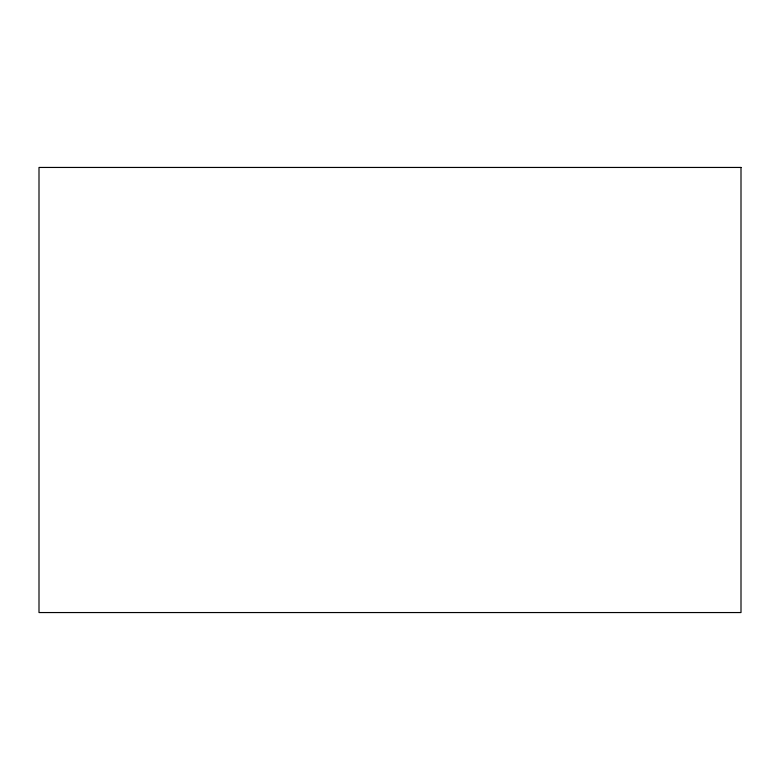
<?xml version="1.0" encoding="UTF-8"?>
<svg xmlns="http://www.w3.org/2000/svg" width="780" height="780" viewBox="0 0 780 780"><rect width="100%" height="100%" fill="white"/><g stroke="black" fill="none" stroke-linecap="round" stroke-linejoin="round"><path stroke-width="1.17" d="M741 167.447L39 167.447L39 612.553L741 612.553L741 167.447"/></g></svg>
